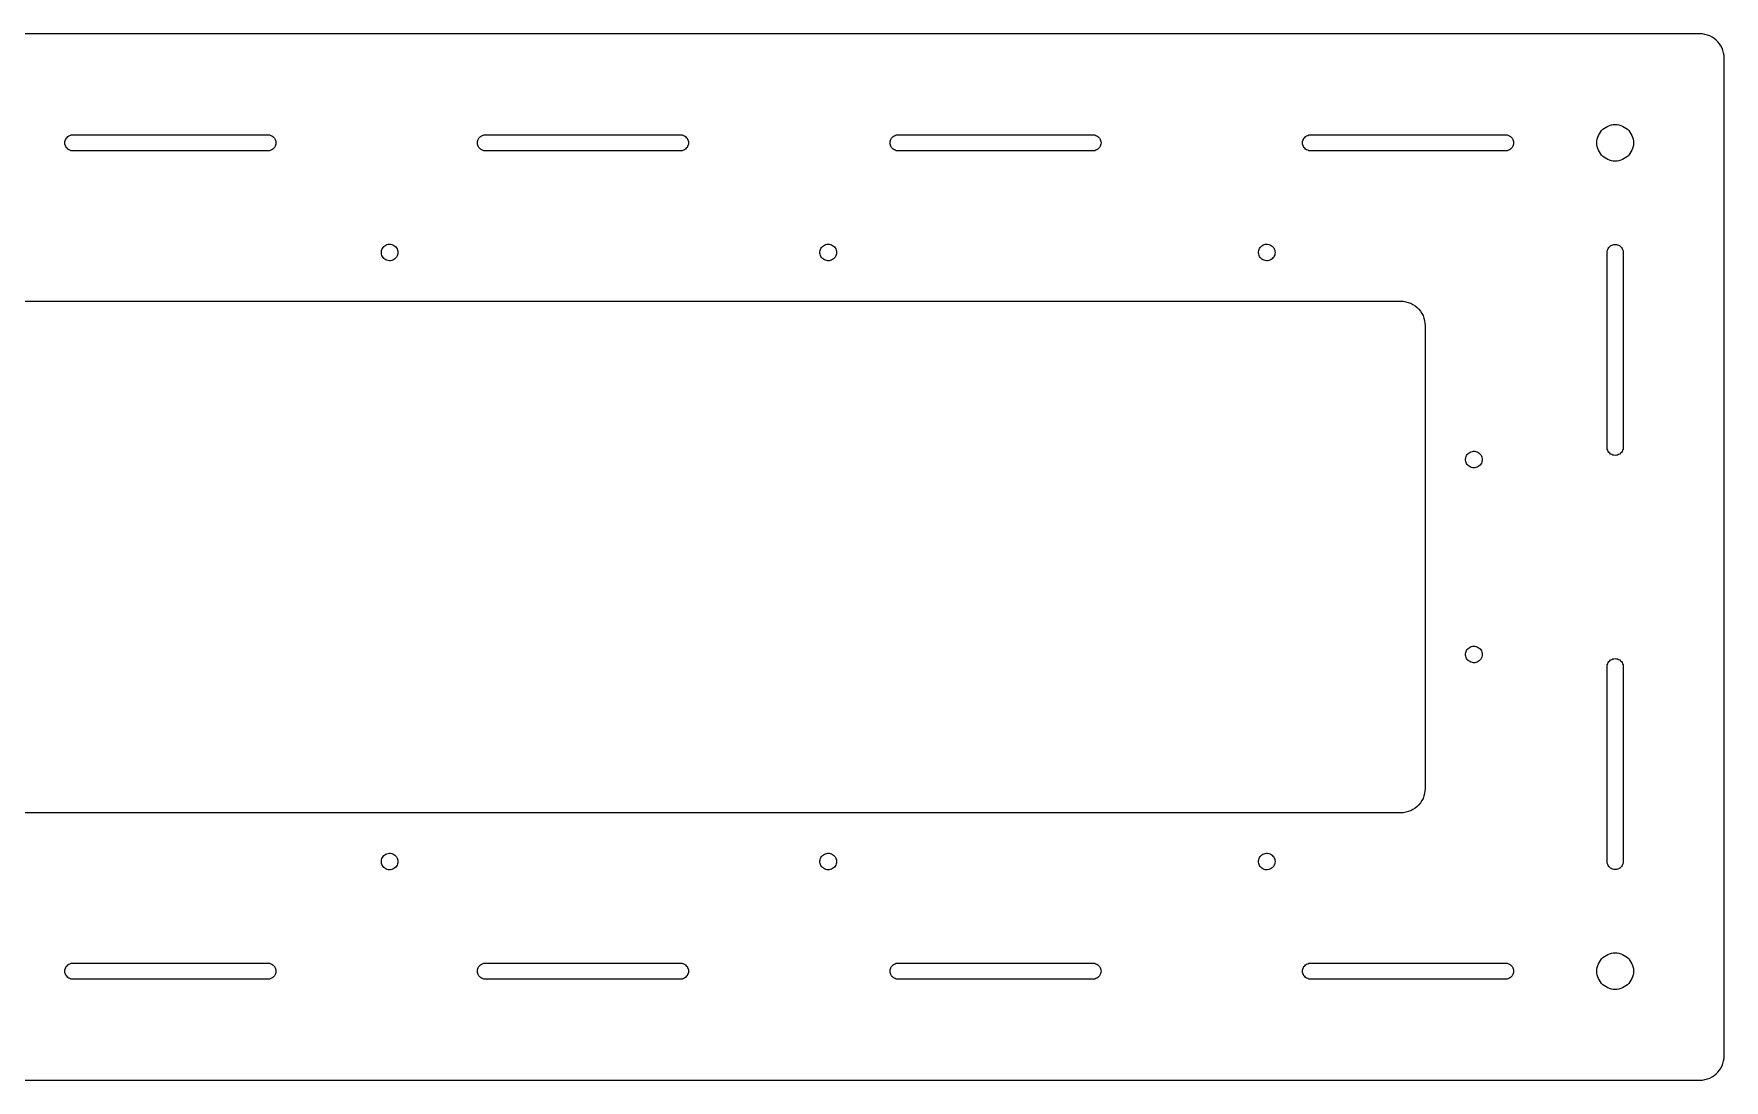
# Model space of a CAD drawing. Header units: metres. Extents: x -319 to 319, y -107 to 107.
# Drawn here: x -28 to 318.9, y -107.4 to 107.4 of the extents above; entities that cross this region are included whole.
import ezdxf

# ---------------------------------------------------------------- set-up
doc = ezdxf.new("R2010")
doc.units = ezdxf.units.M

msp = doc.modelspace()

# ---------------------------------------------------------------- linework, layer by layer
for p, q in [((313.875, 107.375), (-313.875, 107.375)), ((314.398, 107.348), (313.875, 107.375)), ((314.915, 107.266), (314.398, 107.348)), ((315.42, 107.13), (314.915, 107.266)), ((315.909, 106.943), (315.42, 107.13)), ((316.375, 106.705), (315.909, 106.943)), ((316.814, 106.42), (316.375, 106.705)), ((317.221, 106.091), (316.814, 106.42)), ((317.591, 105.721), (317.221, 106.091)), ((317.92, 105.314), (317.591, 105.721)), ((318.205, 104.875), (317.92, 105.314)), ((318.443, 104.409), (318.205, 104.875)), ((318.63, 103.92), (318.443, 104.409)), ((318.766, 103.415), (318.63, 103.92)), ((318.848, 102.898), (318.766, 103.415)), ((318.875, 102.375), (318.848, 102.898)), ((318.875, -102.375), (318.875, 102.375)), ((293.074, 86.5253), (293.252, 86.875)), ((293.252, 86.875), (293.466, 87.2042)), ((293.466, 87.2042), (293.713, 87.5092)), ((293.713, 87.5092), (293.991, 87.7868)), ((293.991, 87.7868), (294.296, 88.0338)), ((294.296, 88.0338), (294.625, 88.2476)), ((294.625, 88.2476), (294.975, 88.4258)), ((294.975, 88.4258), (295.341, 88.5665)), ((295.341, 88.5665), (295.72, 88.668)), ((295.72, 88.668), (296.108, 88.7294)), ((296.108, 88.7294), (296.5, 88.75)), ((296.5, 88.75), (296.892, 88.7294)), ((296.892, 88.7294), (297.28, 88.668)), ((297.28, 88.668), (297.659, 88.5665)), ((297.659, 88.5665), (298.025, 88.4258)), ((298.025, 88.4258), (298.375, 88.2476)), ((298.375, 88.2476), (298.704, 88.0338)), ((298.704, 88.0338), (299.009, 87.7868)), ((299.009, 87.7868), (299.287, 87.5092)), ((299.287, 87.5092), (299.534, 87.2042)), ((299.534, 87.2042), (299.748, 86.875)), ((299.748, 86.875), (299.926, 86.5253)), ((-21.65, 85), (-21.6316, 85.2459)), ((-21.6316, 84.7541), (-21.65, 85)), ((-21.6316, 85.2459), (-21.5767, 85.4863)), ((-21.5767, 84.5137), (-21.6316, 84.7541)), ((-21.5767, 85.4863), (-21.4866, 85.7159)), ((-21.4866, 84.2841), (-21.5767, 84.5137)), ((-21.4866, 85.7159), (-21.3633, 85.9295)), ((-21.3633, 84.0705), (-21.4866, 84.2841)), ((-21.3633, 85.9295), (-21.2095, 86.1223)), ((-21.2095, 83.8777), (-21.3633, 84.0705)), ((-21.2095, 86.1223), (-21.0287, 86.29)), ((-21.0287, 83.71), (-21.2095, 83.8777)), ((-21.0287, 86.29), (-20.825, 86.4289)), ((-20.825, 83.5711), (-21.0287, 83.71)), ((-20.825, 86.4289), (-20.6028, 86.5359)), ((-20.6028, 83.4641), (-20.825, 83.5711)), ((-20.6028, 86.5359), (-20.3672, 86.6086)), ((-20.3672, 83.3914), (-20.6028, 83.4641)), ((-20.3672, 86.6086), (-20.1233, 86.6454)), ((-20.1233, 83.3546), (-20.3672, 83.3914)), ((-20.1233, 86.6454), (20.1233, 86.6454)), ((20.1233, 83.3546), (-20.1233, 83.3546)), ((20.1233, 86.6454), (20.3672, 86.6086)), ((20.3672, 83.3914), (20.1233, 83.3546)), ((20.3672, 86.6086), (20.6028, 86.5359)), ((20.6028, 83.4641), (20.3672, 83.3914)), ((20.6028, 86.5359), (20.825, 86.4289)), ((20.825, 83.5711), (20.6028, 83.4641)), ((20.825, 86.4289), (21.0287, 86.29)), ((21.0287, 83.71), (20.825, 83.5711)), ((21.0287, 86.29), (21.2095, 86.1223)), ((21.2095, 83.8777), (21.0287, 83.71)), ((21.2095, 86.1223), (21.3633, 85.9295)), ((21.3633, 84.0705), (21.2095, 83.8777)), ((21.3633, 85.9295), (21.4866, 85.7159)), ((21.4866, 84.2841), (21.3633, 84.0705)), ((21.4866, 85.7159), (21.5767, 85.4863)), ((21.5767, 84.5137), (21.4866, 84.2841)), ((21.5767, 85.4863), (21.6316, 85.2459)), ((21.6316, 84.7541), (21.5767, 84.5137)), ((21.6316, 85.2459), (21.65, 85)), ((21.65, 85), (21.6316, 84.7541)), ((63.0167, 85), (63.0351, 85.2459)), ((63.0351, 84.7541), (63.0167, 85)), ((63.0351, 85.2459), (63.09, 85.4863)), ((63.09, 84.5137), (63.0351, 84.7541)), ((63.09, 85.4863), (63.1801, 85.7159)), ((63.1801, 84.2841), (63.09, 84.5137)), ((63.1801, 85.7159), (63.3034, 85.9295)), ((63.3034, 84.0705), (63.1801, 84.2841)), ((63.3034, 85.9295), (63.4571, 86.1223)), ((63.4571, 83.8777), (63.3034, 84.0705)), ((63.4571, 86.1223), (63.6379, 86.29)), ((63.6379, 83.71), (63.4571, 83.8777)), ((63.6379, 86.29), (63.8417, 86.4289)), ((63.8417, 83.5711), (63.6379, 83.71)), ((63.8417, 86.4289), (64.0638, 86.5359)), ((64.0638, 83.4641), (63.8417, 83.5711)), ((64.0638, 86.5359), (64.2995, 86.6086)), ((64.2995, 83.3914), (64.0638, 83.4641)), ((64.2995, 86.6086), (64.5434, 86.6454)), ((64.5434, 83.3546), (64.2995, 83.3914)), ((64.5434, 86.6454), (104.79, 86.6454)), ((104.79, 83.3546), (64.5434, 83.3546)), ((104.79, 86.6454), (105.034, 86.6086)), ((105.034, 83.3914), (104.79, 83.3546)), ((105.034, 86.6086), (105.269, 86.5359)), ((105.269, 83.4641), (105.034, 83.3914)), ((105.269, 86.5359), (105.492, 86.4289)), ((105.492, 83.5711), (105.269, 83.4641)), ((105.492, 86.4289), (105.695, 86.29)), ((105.695, 83.71), (105.492, 83.5711)), ((105.695, 86.29), (105.876, 86.1223)), ((105.876, 83.8777), (105.695, 83.71)), ((105.876, 86.1223), (106.03, 85.9295)), ((106.03, 84.0705), (105.876, 83.8777)), ((106.03, 85.9295), (106.153, 85.7159)), ((106.153, 84.2841), (106.03, 84.0705)), ((106.153, 85.7159), (106.243, 85.4863)), ((106.243, 84.5137), (106.153, 84.2841)), ((106.243, 85.4863), (106.298, 85.2459)), ((106.298, 84.7541), (106.243, 84.5137)), ((106.298, 85.2459), (106.317, 85)), ((106.317, 85), (106.298, 84.7541)), ((147.683, 85), (147.702, 85.2459)), ((147.702, 84.7541), (147.683, 85)), ((147.702, 85.2459), (147.757, 85.4863)), ((147.757, 84.5137), (147.702, 84.7541)), ((147.757, 85.4863), (147.847, 85.7159)), ((147.847, 84.2841), (147.757, 84.5137)), ((147.847, 85.7159), (147.97, 85.9295)), ((147.97, 84.0705), (147.847, 84.2841)), ((147.97, 85.9295), (148.124, 86.1223)), ((148.124, 83.8777), (147.97, 84.0705)), ((148.124, 86.1223), (148.305, 86.29)), ((148.305, 83.71), (148.124, 83.8777)), ((148.305, 86.29), (148.508, 86.4289)), ((148.508, 83.5711), (148.305, 83.71)), ((148.508, 86.4289), (148.731, 86.5359)), ((148.731, 83.4641), (148.508, 83.5711)), ((148.731, 86.5359), (148.966, 86.6086)), ((148.966, 83.3914), (148.731, 83.4641)), ((148.966, 86.6086), (149.21, 86.6454)), ((149.21, 83.3546), (148.966, 83.3914)), ((149.21, 86.6454), (189.457, 86.6454)), ((189.457, 83.3546), (149.21, 83.3546)), ((189.457, 86.6454), (189.701, 86.6086)), ((189.701, 83.3914), (189.457, 83.3546)), ((189.701, 86.6086), (189.936, 86.5359)), ((189.936, 83.4641), (189.701, 83.3914)), ((189.936, 86.5359), (190.158, 86.4289)), ((190.158, 83.5711), (189.936, 83.4641)), ((190.158, 86.4289), (190.362, 86.29)), ((190.362, 83.71), (190.158, 83.5711)), ((190.362, 86.29), (190.543, 86.1223)), ((190.543, 83.8777), (190.362, 83.71)), ((190.543, 86.1223), (190.697, 85.9295)), ((190.697, 84.0705), (190.543, 83.8777)), ((190.697, 85.9295), (190.82, 85.7159)), ((190.82, 84.2841), (190.697, 84.0705)), ((190.82, 85.7159), (190.91, 85.4863)), ((190.91, 84.5137), (190.82, 84.2841)), ((190.91, 85.4863), (190.965, 85.2459)), ((190.965, 84.7541), (190.91, 84.5137)), ((190.965, 85.2459), (190.983, 85)), ((190.983, 85), (190.965, 84.7541)), ((232.35, 85), (232.368, 85.2459)), ((232.368, 84.7541), (232.35, 85)), ((232.368, 85.2459), (232.423, 85.4863)), ((232.423, 84.5137), (232.368, 84.7541)), ((232.423, 85.4863), (232.513, 85.7159)), ((232.513, 84.2841), (232.423, 84.5137)), ((232.513, 85.7159), (232.637, 85.9295)), ((232.637, 84.0705), (232.513, 84.2841)), ((232.637, 85.9295), (232.79, 86.1223)), ((232.79, 83.8777), (232.637, 84.0705)), ((232.79, 86.1223), (232.971, 86.29)), ((232.971, 83.71), (232.79, 83.8777)), ((232.971, 86.29), (233.175, 86.4289)), ((233.175, 83.5711), (232.971, 83.71)), ((233.175, 86.4289), (233.397, 86.5359)), ((233.397, 83.4641), (233.175, 83.5711)), ((233.397, 86.5359), (233.633, 86.6086)), ((233.633, 83.3914), (233.397, 83.4641)), ((233.633, 86.6086), (233.877, 86.6454)), ((233.877, 83.3546), (233.633, 83.3914)), ((233.877, 86.6454), (274.123, 86.6454)), ((274.123, 83.3546), (233.877, 83.3546)), ((274.123, 86.6454), (274.367, 86.6086)), ((274.367, 83.3914), (274.123, 83.3546)), ((274.367, 86.6086), (274.603, 86.5359)), ((274.603, 83.4641), (274.367, 83.3914)), ((274.603, 86.5359), (274.825, 86.4289)), ((274.825, 83.5711), (274.603, 83.4641)), ((274.825, 86.4289), (275.029, 86.29)), ((275.029, 83.71), (274.825, 83.5711)), ((275.029, 86.29), (275.21, 86.1223)), ((275.21, 83.8777), (275.029, 83.71)), ((275.21, 86.1223), (275.363, 85.9295)), ((275.363, 84.0705), (275.21, 83.8777)), ((275.363, 85.9295), (275.487, 85.7159)), ((275.487, 84.2841), (275.363, 84.0705)), ((275.487, 85.7159), (275.577, 85.4863)), ((275.577, 84.5137), (275.487, 84.2841)), ((275.577, 85.4863), (275.632, 85.2459)), ((275.632, 84.7541), (275.577, 84.5137)), ((275.632, 85.2459), (275.65, 85)), ((275.65, 85), (275.632, 84.7541)), ((292.75, 85), (292.771, 85.392)), ((292.771, 84.608), (292.75, 85)), ((292.771, 85.392), (292.832, 85.7797)), ((292.832, 84.2203), (292.771, 84.608)), ((292.832, 85.7797), (292.934, 86.1588)), ((292.934, 83.8412), (292.832, 84.2203)), ((292.934, 86.1588), (293.074, 86.5253)), ((293.074, 83.4747), (292.934, 83.8412)), ((293.252, 83.125), (293.074, 83.4747)), ((299.926, 83.4747), (299.748, 83.125)), ((299.926, 86.5253), (300.066, 86.1588)), ((300.066, 83.8412), (299.926, 83.4747)), ((300.066, 86.1588), (300.168, 85.7797)), ((300.168, 84.2203), (300.066, 83.8412)), ((300.168, 85.7797), (300.229, 85.392)), ((300.229, 84.608), (300.168, 84.2203)), ((300.229, 85.392), (300.25, 85)), ((300.25, 85), (300.229, 84.608)), ((293.466, 82.7958), (293.252, 83.125)), ((293.713, 82.4908), (293.466, 82.7958)), ((293.991, 82.2132), (293.713, 82.4908)), ((294.296, 81.9662), (293.991, 82.2132)), ((294.625, 81.7524), (294.296, 81.9662)), ((294.975, 81.5742), (294.625, 81.7524)), ((295.341, 81.4335), (294.975, 81.5742)), ((295.72, 81.3319), (295.341, 81.4335)), ((296.108, 81.2705), (295.72, 81.3319)), ((296.5, 81.25), (296.108, 81.2705)), ((296.892, 81.2705), (296.5, 81.25)), ((297.28, 81.3319), (296.892, 81.2705)), ((297.659, 81.4335), (297.28, 81.3319)), ((298.025, 81.5742), (297.659, 81.4335)), ((298.375, 81.7524), (298.025, 81.5742)), ((298.704, 81.9662), (298.375, 81.7524)), ((299.009, 82.2132), (298.704, 81.9662)), ((299.287, 82.4908), (299.009, 82.2132)), ((299.534, 82.7958), (299.287, 82.4908)), ((299.748, 83.125), (299.534, 82.7958)), ((43.3045, 62.6241), (43.3407, 62.8696)), ((43.3045, 62.3759), (43.3045, 62.6241)), ((43.3407, 62.8696), (43.4122, 63.1073)), ((43.4122, 63.1073), (43.5175, 63.332)), ((43.5175, 63.332), (43.6544, 63.539)), ((43.6544, 63.539), (43.8201, 63.7238)), ((43.8201, 63.7238), (44.0108, 63.8826)), ((44.0108, 63.8826), (44.2227, 64.0119)), ((44.2227, 64.0119), (44.4511, 64.1089)), ((44.4511, 64.1089), (44.6912, 64.1717)), ((44.6912, 64.1717), (44.9379, 64.1989)), ((44.9379, 64.1989), (45.1859, 64.1898)), ((45.1859, 64.1898), (45.43, 64.1447)), ((45.43, 64.1447), (45.6649, 64.0646)), ((45.6649, 64.0646), (45.8856, 63.9511)), ((45.8856, 63.9511), (46.0874, 63.8067)), ((46.0874, 63.8067), (46.2661, 63.6344)), ((46.2661, 63.6344), (46.4178, 63.438)), ((46.4178, 63.438), (46.5393, 63.2216)), ((46.5393, 63.2216), (46.6279, 62.9898)), ((46.6279, 62.9898), (46.6819, 62.7475)), ((46.6819, 62.7475), (46.7, 62.5)), ((46.7, 62.5), (46.6819, 62.2525)), ((133.305, 62.6241), (133.341, 62.8696)), ((133.305, 62.3759), (133.305, 62.6241)), ((133.341, 62.8696), (133.412, 63.1073)), ((133.412, 63.1073), (133.518, 63.332)), ((133.518, 63.332), (133.654, 63.539)), ((133.654, 63.539), (133.82, 63.7238)), ((133.82, 63.7238), (134.011, 63.8826)), ((134.011, 63.8826), (134.223, 64.0119)), ((134.223, 64.0119), (134.451, 64.1089)), ((134.451, 64.1089), (134.691, 64.1717)), ((134.691, 64.1717), (134.938, 64.1989)), ((134.938, 64.1989), (135.186, 64.1898)), ((135.186, 64.1898), (135.43, 64.1447)), ((135.43, 64.1447), (135.665, 64.0646)), ((135.665, 64.0646), (135.886, 63.9511)), ((135.886, 63.9511), (136.087, 63.8067)), ((136.087, 63.8067), (136.266, 63.6344)), ((136.266, 63.6344), (136.418, 63.438)), ((136.418, 63.438), (136.539, 63.2216)), ((136.539, 63.2216), (136.628, 62.9898)), ((136.628, 62.9898), (136.682, 62.7475)), ((136.682, 62.7475), (136.7, 62.5)), ((136.7, 62.5), (136.682, 62.2525)), ((223.305, 62.6241), (223.341, 62.8696)), ((223.305, 62.3759), (223.305, 62.6241)), ((223.341, 62.8696), (223.412, 63.1073)), ((223.412, 63.1073), (223.518, 63.332)), ((223.518, 63.332), (223.654, 63.539)), ((223.654, 63.539), (223.82, 63.7238)), ((223.82, 63.7238), (224.011, 63.8826)), ((224.011, 63.8826), (224.223, 64.0119)), ((224.223, 64.0119), (224.451, 64.1089)), ((224.451, 64.1089), (224.691, 64.1717)), ((224.691, 64.1717), (224.938, 64.1989)), ((224.938, 64.1989), (225.186, 64.1898)), ((225.186, 64.1898), (225.43, 64.1447)), ((225.43, 64.1447), (225.665, 64.0646)), ((225.665, 64.0646), (225.886, 63.9511)), ((225.886, 63.9511), (226.087, 63.8067)), ((226.087, 63.8067), (226.266, 63.6344)), ((226.266, 63.6344), (226.418, 63.438)), ((226.418, 63.438), (226.539, 63.2216)), ((226.539, 63.2216), (226.628, 62.9898)), ((226.628, 62.9898), (226.682, 62.7475)), ((226.682, 62.7475), (226.7, 62.5)), ((226.7, 62.5), (226.682, 62.2525)), ((294.855, 62.6233), (294.891, 62.8672)), ((294.855, 22.3767), (294.855, 62.6233)), ((294.891, 62.8672), (294.964, 63.1028)), ((294.964, 63.1028), (295.071, 63.325)), ((295.071, 63.325), (295.21, 63.5287)), ((295.21, 63.5287), (295.378, 63.7095)), ((295.378, 63.7095), (295.571, 63.8633)), ((295.571, 63.8633), (295.784, 63.9866)), ((295.784, 63.9866), (296.014, 64.0767)), ((296.014, 64.0767), (296.254, 64.1316)), ((296.254, 64.1316), (296.5, 64.15)), ((296.5, 64.15), (296.746, 64.1316)), ((296.746, 64.1316), (296.986, 64.0767)), ((296.986, 64.0767), (297.216, 63.9866)), ((297.216, 63.9866), (297.429, 63.8633)), ((297.429, 63.8633), (297.622, 63.7095)), ((297.622, 63.7095), (297.79, 63.5287)), ((297.79, 63.5287), (297.929, 63.325)), ((297.929, 63.325), (298.036, 63.1028)), ((298.036, 63.1028), (298.109, 62.8672)), ((298.109, 62.8672), (298.145, 62.6233)), ((298.145, 62.6233), (298.145, 22.3767)), ((43.3407, 62.1304), (43.3045, 62.3759)), ((43.4122, 61.8927), (43.3407, 62.1304)), ((43.5175, 61.668), (43.4122, 61.8927)), ((43.6544, 61.461), (43.5175, 61.668)), ((43.8201, 61.2762), (43.6544, 61.461)), ((44.0108, 61.1174), (43.8201, 61.2762)), ((44.2227, 60.9881), (44.0108, 61.1174)), ((44.4511, 60.8911), (44.2227, 60.9881)), ((44.6912, 60.8283), (44.4511, 60.8911)), ((44.9379, 60.8011), (44.6912, 60.8283)), ((45.1859, 60.8102), (44.9379, 60.8011)), ((45.43, 60.8553), (45.1859, 60.8102)), ((45.6649, 60.9354), (45.43, 60.8553)), ((45.8856, 61.0489), (45.6649, 60.9354)), ((46.0874, 61.1933), (45.8856, 61.0489)), ((46.2661, 61.3656), (46.0874, 61.1933)), ((46.4178, 61.562), (46.2661, 61.3656)), ((46.5393, 61.7784), (46.4178, 61.562)), ((46.6279, 62.0102), (46.5393, 61.7784)), ((46.6819, 62.2525), (46.6279, 62.0102)), ((133.341, 62.1304), (133.305, 62.3759)), ((133.412, 61.8927), (133.341, 62.1304)), ((133.518, 61.668), (133.412, 61.8927)), ((133.654, 61.461), (133.518, 61.668)), ((133.82, 61.2762), (133.654, 61.461)), ((134.011, 61.1174), (133.82, 61.2762)), ((134.223, 60.9881), (134.011, 61.1174)), ((134.451, 60.8911), (134.223, 60.9881)), ((134.691, 60.8283), (134.451, 60.8911)), ((134.938, 60.8011), (134.691, 60.8283)), ((135.186, 60.8102), (134.938, 60.8011)), ((135.43, 60.8553), (135.186, 60.8102)), ((135.665, 60.9354), (135.43, 60.8553)), ((135.886, 61.0489), (135.665, 60.9354)), ((136.087, 61.1933), (135.886, 61.0489)), ((136.266, 61.3656), (136.087, 61.1933)), ((136.418, 61.562), (136.266, 61.3656)), ((136.539, 61.7784), (136.418, 61.562)), ((136.628, 62.0102), (136.539, 61.7784)), ((136.682, 62.2525), (136.628, 62.0102)), ((223.341, 62.1304), (223.305, 62.3759)), ((223.412, 61.8927), (223.341, 62.1304)), ((223.518, 61.668), (223.412, 61.8927)), ((223.654, 61.461), (223.518, 61.668)), ((223.82, 61.2762), (223.654, 61.461)), ((224.011, 61.1174), (223.82, 61.2762)), ((224.223, 60.9881), (224.011, 61.1174)), ((224.451, 60.8911), (224.223, 60.9881)), ((224.691, 60.8283), (224.451, 60.8911)), ((224.938, 60.8011), (224.691, 60.8283)), ((225.186, 60.8102), (224.938, 60.8011)), ((225.43, 60.8553), (225.186, 60.8102)), ((225.665, 60.9354), (225.43, 60.8553)), ((225.886, 61.0489), (225.665, 60.9354)), ((226.087, 61.1933), (225.886, 61.0489)), ((226.266, 61.3656), (226.087, 61.1933)), ((226.418, 61.562), (226.266, 61.3656)), ((226.539, 61.7784), (226.418, 61.562)), ((226.628, 62.0102), (226.539, 61.7784)), ((226.682, 62.2525), (226.628, 62.0102)), ((-252.5, 52.5), (252.5, 52.5)), ((252.5, 52.5), (253.023, 52.4726)), ((253.023, 52.4726), (253.54, 52.3907)), ((253.54, 52.3907), (254.045, 52.2553)), ((254.045, 52.2553), (254.534, 52.0677)), ((254.534, 52.0677), (255, 51.8301)), ((255, 51.8301), (255.439, 51.5451)), ((255.439, 51.5451), (255.846, 51.2157)), ((255.846, 51.2157), (256.216, 50.8457)), ((256.216, 50.8457), (256.545, 50.4389)), ((256.545, 50.4389), (256.83, 50)), ((256.83, 50), (257.068, 49.5337)), ((257.068, 49.5337), (257.255, 49.0451)), ((257.255, 49.0451), (257.391, 48.5396)), ((257.391, 48.5396), (257.473, 48.0226)), ((257.473, 48.0226), (257.5, 47.5)), ((257.5, 47.5), (257.5, -47.5)), ((265.912, 20.6073), (266.018, 20.832)), ((266.018, 20.832), (266.154, 21.039)), ((266.154, 21.039), (266.32, 21.2238)), ((266.32, 21.2238), (266.511, 21.3826)), ((266.511, 21.3826), (266.723, 21.5119)), ((266.723, 21.5119), (266.951, 21.6089)), ((266.951, 21.6089), (267.191, 21.6717)), ((267.191, 21.6717), (267.438, 21.6989)), ((267.438, 21.6989), (267.686, 21.6898)), ((267.686, 21.6898), (267.93, 21.6447)), ((267.93, 21.6447), (268.165, 21.5646)), ((268.165, 21.5646), (268.386, 21.4511)), ((268.386, 21.4511), (268.587, 21.3067)), ((268.587, 21.3067), (268.766, 21.1344)), ((268.766, 21.1344), (268.918, 20.938)), ((268.918, 20.938), (269.039, 20.7216)), ((294.891, 22.1328), (294.855, 22.3767)), ((294.964, 21.8972), (294.891, 22.1328)), ((295.071, 21.675), (294.964, 21.8972)), ((295.21, 21.4712), (295.071, 21.675)), ((295.378, 21.2905), (295.21, 21.4712)), ((295.571, 21.1367), (295.378, 21.2905)), ((295.784, 21.0134), (295.571, 21.1367)), ((296.014, 20.9233), (295.784, 21.0134)), ((296.254, 20.8684), (296.014, 20.9233)), ((296.5, 20.85), (296.254, 20.8684)), ((296.746, 20.8684), (296.5, 20.85)), ((296.986, 20.9233), (296.746, 20.8684)), ((297.216, 21.0134), (296.986, 20.9233)), ((297.429, 21.1367), (297.216, 21.0134)), ((297.622, 21.2905), (297.429, 21.1367)), ((297.79, 21.4712), (297.622, 21.2905)), ((297.929, 21.675), (297.79, 21.4712)), ((298.036, 21.8972), (297.929, 21.675)), ((298.109, 22.1328), (298.036, 21.8972)), ((298.145, 22.3767), (298.109, 22.1328)), ((265.805, 20.1241), (265.841, 20.3696)), ((265.805, 19.8759), (265.805, 20.1241)), ((265.841, 19.6304), (265.805, 19.8759)), ((265.841, 20.3696), (265.912, 20.6073)), ((265.912, 19.3927), (265.841, 19.6304)), ((266.018, 19.168), (265.912, 19.3927)), ((266.154, 18.961), (266.018, 19.168)), ((266.32, 18.7762), (266.154, 18.961)), ((266.511, 18.6174), (266.32, 18.7762)), ((266.723, 18.4881), (266.511, 18.6174)), ((266.951, 18.3911), (266.723, 18.4881)), ((267.191, 18.3283), (266.951, 18.3911)), ((267.438, 18.3011), (267.191, 18.3283)), ((267.686, 18.3102), (267.438, 18.3011)), ((267.93, 18.3553), (267.686, 18.3102)), ((268.165, 18.4354), (267.93, 18.3553)), ((268.386, 18.5489), (268.165, 18.4354)), ((268.587, 18.6933), (268.386, 18.5489)), ((268.766, 18.8656), (268.587, 18.6933)), ((268.918, 19.062), (268.766, 18.8656)), ((269.039, 19.2784), (268.918, 19.062)), ((269.039, 20.7216), (269.128, 20.4898)), ((269.128, 19.5102), (269.039, 19.2784)), ((269.128, 20.4898), (269.182, 20.2475)), ((269.182, 19.7525), (269.128, 19.5102)), ((269.182, 20.2475), (269.2, 20)), ((269.2, 20), (269.182, 19.7525)), ((265.805, -19.8759), (265.841, -19.6304)), ((265.805, -20.1241), (265.805, -19.8759)), ((265.841, -20.3696), (265.805, -20.1241)), ((265.841, -19.6304), (265.912, -19.3927)), ((265.912, -20.6073), (265.841, -20.3696)), ((265.912, -19.3927), (266.018, -19.168)), ((266.018, -20.832), (265.912, -20.6073)), ((266.018, -19.168), (266.154, -18.961)), ((266.154, -18.961), (266.32, -18.7762)), ((266.32, -18.7762), (266.511, -18.6174)), ((266.511, -18.6174), (266.723, -18.4881)), ((266.723, -18.4881), (266.951, -18.3911)), ((266.951, -18.3911), (267.191, -18.3283)), ((267.191, -18.3283), (267.438, -18.3011)), ((267.438, -18.3011), (267.686, -18.3102)), ((267.686, -18.3102), (267.93, -18.3553)), ((267.93, -18.3553), (268.165, -18.4354)), ((268.165, -18.4354), (268.386, -18.5489)), ((268.386, -18.5489), (268.587, -18.6933)), ((268.587, -18.6933), (268.766, -18.8656)), ((268.766, -18.8656), (268.918, -19.062)), ((268.918, -19.062), (269.039, -19.2784)), ((269.039, -20.7216), (268.918, -20.938)), ((269.039, -19.2784), (269.128, -19.5102)), ((269.128, -20.4898), (269.039, -20.7216)), ((269.128, -19.5102), (269.182, -19.7525)), ((269.182, -20.2475), (269.128, -20.4898)), ((269.182, -19.7525), (269.2, -20)), ((269.2, -20), (269.182, -20.2475)), ((266.154, -21.039), (266.018, -20.832)), ((266.32, -21.2238), (266.154, -21.039)), ((266.511, -21.3826), (266.32, -21.2238)), ((266.723, -21.5119), (266.511, -21.3826)), ((266.951, -21.6089), (266.723, -21.5119)), ((267.191, -21.6717), (266.951, -21.6089)), ((267.438, -21.6989), (267.191, -21.6717)), ((267.686, -21.6898), (267.438, -21.6989)), ((267.93, -21.6447), (267.686, -21.6898)), ((268.165, -21.5646), (267.93, -21.6447)), ((268.386, -21.4511), (268.165, -21.5646)), ((268.587, -21.3067), (268.386, -21.4511)), ((268.766, -21.1344), (268.587, -21.3067)), ((268.918, -20.938), (268.766, -21.1344)), ((294.855, -22.3767), (294.891, -22.1328)), ((294.855, -62.6233), (294.855, -22.3767)), ((294.891, -22.1328), (294.964, -21.8972)), ((294.964, -21.8972), (295.071, -21.675)), ((295.071, -21.675), (295.21, -21.4712)), ((295.21, -21.4712), (295.378, -21.2905)), ((295.378, -21.2905), (295.571, -21.1367)), ((295.571, -21.1367), (295.784, -21.0134)), ((295.784, -21.0134), (296.014, -20.9233)), ((296.014, -20.9233), (296.254, -20.8684)), ((296.254, -20.8684), (296.5, -20.85)), ((296.5, -20.85), (296.746, -20.8684)), ((296.746, -20.8684), (296.986, -20.9233)), ((296.986, -20.9233), (297.216, -21.0134)), ((297.216, -21.0134), (297.429, -21.1367)), ((297.429, -21.1367), (297.622, -21.2905)), ((297.622, -21.2905), (297.79, -21.4712)), ((297.79, -21.4712), (297.929, -21.675)), ((297.929, -21.675), (298.036, -21.8972)), ((298.036, -21.8972), (298.109, -22.1328)), ((298.109, -22.1328), (298.145, -22.3767)), ((298.145, -22.3767), (298.145, -62.6233)), ((257.391, -48.5396), (257.255, -49.0451)), ((257.473, -48.0226), (257.391, -48.5396)), ((257.5, -47.5), (257.473, -48.0226)), ((255, -51.8301), (254.534, -52.0677)), ((255.439, -51.5451), (255, -51.8301)), ((255.846, -51.2157), (255.439, -51.5451)), ((256.216, -50.8457), (255.846, -51.2157)), ((256.545, -50.4389), (256.216, -50.8457)), ((256.83, -50), (256.545, -50.4389)), ((257.068, -49.5337), (256.83, -50)), ((257.255, -49.0451), (257.068, -49.5337)), ((252.5, -52.5), (-252.5, -52.5)), ((253.023, -52.4726), (252.5, -52.5)), ((253.54, -52.3907), (253.023, -52.4726)), ((254.045, -52.2553), (253.54, -52.3907)), ((254.534, -52.0677), (254.045, -52.2553)), ((43.3045, -62.3759), (43.3407, -62.1304)), ((43.3045, -62.6241), (43.3045, -62.3759)), ((43.3407, -62.1304), (43.4122, -61.8927)), ((43.4122, -61.8927), (43.5175, -61.668)), ((43.5175, -61.668), (43.6544, -61.461)), ((43.6544, -61.461), (43.8201, -61.2762)), ((43.8201, -61.2762), (44.0108, -61.1174)), ((44.0108, -61.1174), (44.2227, -60.9881)), ((44.2227, -60.9881), (44.4511, -60.8911)), ((44.4511, -60.8911), (44.6912, -60.8283)), ((44.6912, -60.8283), (44.9379, -60.8011)), ((44.9379, -60.8011), (45.1859, -60.8102)), ((45.1859, -60.8102), (45.43, -60.8553)), ((45.43, -60.8553), (45.6649, -60.9354)), ((45.6649, -60.9354), (45.8856, -61.0489)), ((45.8856, -61.0489), (46.0874, -61.1933)), ((46.0874, -61.1933), (46.2661, -61.3656)), ((46.2661, -61.3656), (46.4178, -61.562)), ((46.4178, -61.562), (46.5393, -61.7784)), ((46.5393, -61.7784), (46.6279, -62.0102)), ((46.6279, -62.0102), (46.6819, -62.2525)), ((46.6819, -62.2525), (46.7, -62.5)), ((133.305, -62.3759), (133.341, -62.1304)), ((133.305, -62.6241), (133.305, -62.3759)), ((133.341, -62.1304), (133.412, -61.8927)), ((133.412, -61.8927), (133.518, -61.668)), ((133.518, -61.668), (133.654, -61.461)), ((133.654, -61.461), (133.82, -61.2762)), ((133.82, -61.2762), (134.011, -61.1174)), ((134.011, -61.1174), (134.223, -60.9881)), ((134.223, -60.9881), (134.451, -60.8911)), ((134.451, -60.8911), (134.691, -60.8283)), ((134.691, -60.8283), (134.938, -60.8011)), ((134.938, -60.8011), (135.186, -60.8102)), ((135.186, -60.8102), (135.43, -60.8553)), ((135.43, -60.8553), (135.665, -60.9354)), ((135.665, -60.9354), (135.886, -61.0489)), ((135.886, -61.0489), (136.087, -61.1933)), ((136.087, -61.1933), (136.266, -61.3656)), ((136.266, -61.3656), (136.418, -61.562)), ((136.418, -61.562), (136.539, -61.7784)), ((136.539, -61.7784), (136.628, -62.0102)), ((136.628, -62.0102), (136.682, -62.2525)), ((136.682, -62.2525), (136.7, -62.5)), ((223.305, -62.3759), (223.341, -62.1304)), ((223.305, -62.6241), (223.305, -62.3759)), ((223.341, -62.1304), (223.412, -61.8927)), ((223.412, -61.8927), (223.518, -61.668)), ((223.518, -61.668), (223.654, -61.461)), ((223.654, -61.461), (223.82, -61.2762)), ((223.82, -61.2762), (224.011, -61.1174)), ((224.011, -61.1174), (224.223, -60.9881)), ((224.223, -60.9881), (224.451, -60.8911)), ((224.451, -60.8911), (224.691, -60.8283)), ((224.691, -60.8283), (224.938, -60.8011)), ((224.938, -60.8011), (225.186, -60.8102)), ((225.186, -60.8102), (225.43, -60.8553)), ((225.43, -60.8553), (225.665, -60.9354)), ((225.665, -60.9354), (225.886, -61.0489)), ((225.886, -61.0489), (226.087, -61.1933)), ((226.087, -61.1933), (226.266, -61.3656)), ((226.266, -61.3656), (226.418, -61.562)), ((226.418, -61.562), (226.539, -61.7784)), ((226.539, -61.7784), (226.628, -62.0102)), ((226.628, -62.0102), (226.682, -62.2525)), ((226.682, -62.2525), (226.7, -62.5)), ((43.3407, -62.8696), (43.3045, -62.6241)), ((43.4122, -63.1073), (43.3407, -62.8696)), ((43.5175, -63.332), (43.4122, -63.1073)), ((43.6544, -63.539), (43.5175, -63.332)), ((43.8201, -63.7238), (43.6544, -63.539)), ((44.0108, -63.8826), (43.8201, -63.7238)), ((44.2227, -64.0119), (44.0108, -63.8826)), ((44.4511, -64.1089), (44.2227, -64.0119)), ((44.6912, -64.1717), (44.4511, -64.1089)), ((44.9379, -64.1989), (44.6912, -64.1717)), ((45.1859, -64.1898), (44.9379, -64.1989)), ((45.43, -64.1447), (45.1859, -64.1898)), ((45.6649, -64.0646), (45.43, -64.1447)), ((45.8856, -63.9511), (45.6649, -64.0646)), ((46.0874, -63.8067), (45.8856, -63.9511)), ((46.2661, -63.6344), (46.0874, -63.8067)), ((46.4178, -63.438), (46.2661, -63.6344)), ((46.5393, -63.2216), (46.4178, -63.438)), ((46.6279, -62.9898), (46.5393, -63.2216)), ((46.6819, -62.7475), (46.6279, -62.9898)), ((46.7, -62.5), (46.6819, -62.7475)), ((133.341, -62.8696), (133.305, -62.6241)), ((133.412, -63.1073), (133.341, -62.8696)), ((133.518, -63.332), (133.412, -63.1073)), ((133.654, -63.539), (133.518, -63.332)), ((133.82, -63.7238), (133.654, -63.539)), ((134.011, -63.8826), (133.82, -63.7238)), ((134.223, -64.0119), (134.011, -63.8826)), ((134.451, -64.1089), (134.223, -64.0119)), ((134.691, -64.1717), (134.451, -64.1089)), ((134.938, -64.1989), (134.691, -64.1717)), ((135.186, -64.1898), (134.938, -64.1989)), ((135.43, -64.1447), (135.186, -64.1898)), ((135.665, -64.0646), (135.43, -64.1447)), ((135.886, -63.9511), (135.665, -64.0646)), ((136.087, -63.8067), (135.886, -63.9511)), ((136.266, -63.6344), (136.087, -63.8067)), ((136.418, -63.438), (136.266, -63.6344)), ((136.539, -63.2216), (136.418, -63.438)), ((136.628, -62.9898), (136.539, -63.2216)), ((136.682, -62.7475), (136.628, -62.9898)), ((136.7, -62.5), (136.682, -62.7475)), ((223.341, -62.8696), (223.305, -62.6241)), ((223.412, -63.1073), (223.341, -62.8696)), ((223.518, -63.332), (223.412, -63.1073)), ((223.654, -63.539), (223.518, -63.332)), ((223.82, -63.7238), (223.654, -63.539)), ((224.011, -63.8826), (223.82, -63.7238)), ((224.223, -64.0119), (224.011, -63.8826)), ((224.451, -64.1089), (224.223, -64.0119)), ((224.691, -64.1717), (224.451, -64.1089)), ((224.938, -64.1989), (224.691, -64.1717)), ((225.186, -64.1898), (224.938, -64.1989)), ((225.43, -64.1447), (225.186, -64.1898)), ((225.665, -64.0646), (225.43, -64.1447)), ((225.886, -63.9511), (225.665, -64.0646)), ((226.087, -63.8067), (225.886, -63.9511)), ((226.266, -63.6344), (226.087, -63.8067)), ((226.418, -63.438), (226.266, -63.6344)), ((226.539, -63.2216), (226.418, -63.438)), ((226.628, -62.9898), (226.539, -63.2216)), ((226.682, -62.7475), (226.628, -62.9898)), ((226.7, -62.5), (226.682, -62.7475)), ((294.891, -62.8672), (294.855, -62.6233)), ((294.964, -63.1028), (294.891, -62.8672)), ((295.071, -63.325), (294.964, -63.1028)), ((295.21, -63.5287), (295.071, -63.325)), ((295.378, -63.7095), (295.21, -63.5287)), ((295.571, -63.8633), (295.378, -63.7095)), ((295.784, -63.9866), (295.571, -63.8633)), ((296.014, -64.0767), (295.784, -63.9866)), ((296.254, -64.1316), (296.014, -64.0767)), ((296.5, -64.15), (296.254, -64.1316)), ((296.746, -64.1316), (296.5, -64.15)), ((296.986, -64.0767), (296.746, -64.1316)), ((297.216, -63.9866), (296.986, -64.0767)), ((297.429, -63.8633), (297.216, -63.9866)), ((297.622, -63.7095), (297.429, -63.8633)), ((297.79, -63.5287), (297.622, -63.7095)), ((297.929, -63.325), (297.79, -63.5287)), ((298.036, -63.1028), (297.929, -63.325)), ((298.109, -62.8672), (298.036, -63.1028)), ((298.145, -62.6233), (298.109, -62.8672)), ((293.074, -83.4747), (293.252, -83.125)), ((293.252, -83.125), (293.466, -82.7958)), ((293.466, -82.7958), (293.713, -82.4908)), ((293.713, -82.4908), (293.991, -82.2132)), ((293.991, -82.2132), (294.296, -81.9662)), ((294.296, -81.9662), (294.625, -81.7524)), ((294.625, -81.7524), (294.975, -81.5742)), ((294.975, -81.5742), (295.341, -81.4335)), ((295.341, -81.4335), (295.72, -81.3319)), ((295.72, -81.3319), (296.108, -81.2705)), ((296.108, -81.2705), (296.5, -81.25)), ((296.5, -81.25), (296.892, -81.2705)), ((296.892, -81.2705), (297.28, -81.3319)), ((297.28, -81.3319), (297.659, -81.4335)), ((297.659, -81.4335), (298.025, -81.5742)), ((298.025, -81.5742), (298.375, -81.7524)), ((298.375, -81.7524), (298.704, -81.9662)), ((298.704, -81.9662), (299.009, -82.2132)), ((299.009, -82.2132), (299.287, -82.4908)), ((299.287, -82.4908), (299.534, -82.7958)), ((299.534, -82.7958), (299.748, -83.125)), ((299.748, -83.125), (299.926, -83.4747)), ((-21.65, -85), (-21.6316, -84.7541)), ((-21.6316, -85.2459), (-21.65, -85)), ((-21.6316, -84.7541), (-21.5767, -84.5137)), ((-21.5767, -85.4863), (-21.6316, -85.2459)), ((-21.5767, -84.5137), (-21.4866, -84.2841)), ((-21.4866, -85.7159), (-21.5767, -85.4863)), ((-21.4866, -84.2841), (-21.3633, -84.0705)), ((-21.3633, -85.9295), (-21.4866, -85.7159)), ((-21.3633, -84.0705), (-21.2095, -83.8777)), ((-21.2095, -86.1223), (-21.3633, -85.9295)), ((-21.2095, -83.8777), (-21.0287, -83.71)), ((-21.0287, -86.29), (-21.2095, -86.1223)), ((-21.0287, -83.71), (-20.825, -83.5711)), ((-20.825, -86.4289), (-21.0287, -86.29)), ((-20.825, -83.5711), (-20.6028, -83.4641)), ((-20.6028, -86.5359), (-20.825, -86.4289)), ((-20.6028, -83.4641), (-20.3672, -83.3914)), ((-20.3672, -86.6086), (-20.6028, -86.5359)), ((-20.3672, -83.3914), (-20.1233, -83.3546)), ((-20.1233, -86.6454), (-20.3672, -86.6086)), ((-20.1233, -83.3546), (20.1233, -83.3546)), ((20.1233, -86.6454), (-20.1233, -86.6454)), ((20.1233, -83.3546), (20.3672, -83.3914)), ((20.3672, -86.6086), (20.1233, -86.6454)), ((20.3672, -83.3914), (20.6028, -83.4641)), ((20.6028, -86.5359), (20.3672, -86.6086)), ((20.6028, -83.4641), (20.825, -83.5711)), ((20.825, -86.4289), (20.6028, -86.5359)), ((20.825, -83.5711), (21.0287, -83.71)), ((21.0287, -86.29), (20.825, -86.4289)), ((21.0287, -83.71), (21.2095, -83.8777)), ((21.2095, -86.1223), (21.0287, -86.29)), ((21.2095, -83.8777), (21.3633, -84.0705)), ((21.3633, -85.9295), (21.2095, -86.1223)), ((21.3633, -84.0705), (21.4866, -84.2841)), ((21.4866, -85.7159), (21.3633, -85.9295)), ((21.4866, -84.2841), (21.5767, -84.5137)), ((21.5767, -85.4863), (21.4866, -85.7159)), ((21.5767, -84.5137), (21.6316, -84.7541)), ((21.6316, -85.2459), (21.5767, -85.4863)), ((21.6316, -84.7541), (21.65, -85)), ((21.65, -85), (21.6316, -85.2459)), ((63.0167, -85), (63.0351, -84.7541)), ((63.0351, -85.2459), (63.0167, -85)), ((63.0351, -84.7541), (63.09, -84.5137)), ((63.09, -85.4863), (63.0351, -85.2459)), ((63.09, -84.5137), (63.1801, -84.2841)), ((63.1801, -85.7159), (63.09, -85.4863)), ((63.1801, -84.2841), (63.3034, -84.0705)), ((63.3034, -85.9295), (63.1801, -85.7159)), ((63.3034, -84.0705), (63.4571, -83.8777)), ((63.4571, -86.1223), (63.3034, -85.9295)), ((63.4571, -83.8777), (63.6379, -83.71)), ((63.6379, -86.29), (63.4571, -86.1223)), ((63.6379, -83.71), (63.8417, -83.5711)), ((63.8417, -86.4289), (63.6379, -86.29)), ((63.8417, -83.5711), (64.0638, -83.4641)), ((64.0638, -86.5359), (63.8417, -86.4289)), ((64.0638, -83.4641), (64.2995, -83.3914)), ((64.2995, -86.6086), (64.0638, -86.5359)), ((64.2995, -83.3914), (64.5434, -83.3546)), ((64.5434, -86.6454), (64.2995, -86.6086)), ((64.5434, -83.3546), (104.79, -83.3546)), ((104.79, -86.6454), (64.5434, -86.6454)), ((104.79, -83.3546), (105.034, -83.3914)), ((105.034, -86.6086), (104.79, -86.6454)), ((105.034, -83.3914), (105.269, -83.4641)), ((105.269, -86.5359), (105.034, -86.6086)), ((105.269, -83.4641), (105.492, -83.5711)), ((105.492, -86.4289), (105.269, -86.5359)), ((105.492, -83.5711), (105.695, -83.71)), ((105.695, -86.29), (105.492, -86.4289)), ((105.695, -83.71), (105.876, -83.8777)), ((105.876, -86.1223), (105.695, -86.29)), ((105.876, -83.8777), (106.03, -84.0705)), ((106.03, -85.9295), (105.876, -86.1223)), ((106.03, -84.0705), (106.153, -84.2841)), ((106.153, -85.7159), (106.03, -85.9295)), ((106.153, -84.2841), (106.243, -84.5137)), ((106.243, -85.4863), (106.153, -85.7159)), ((106.243, -84.5137), (106.298, -84.7541)), ((106.298, -85.2459), (106.243, -85.4863)), ((106.298, -84.7541), (106.317, -85)), ((106.317, -85), (106.298, -85.2459)), ((147.683, -85), (147.702, -84.7541)), ((147.702, -85.2459), (147.683, -85)), ((147.702, -84.7541), (147.757, -84.5137)), ((147.757, -85.4863), (147.702, -85.2459)), ((147.757, -84.5137), (147.847, -84.2841)), ((147.847, -85.7159), (147.757, -85.4863)), ((147.847, -84.2841), (147.97, -84.0705)), ((147.97, -85.9295), (147.847, -85.7159)), ((147.97, -84.0705), (148.124, -83.8777)), ((148.124, -86.1223), (147.97, -85.9295)), ((148.124, -83.8777), (148.305, -83.71)), ((148.305, -86.29), (148.124, -86.1223)), ((148.305, -83.71), (148.508, -83.5711)), ((148.508, -86.4289), (148.305, -86.29)), ((148.508, -83.5711), (148.731, -83.4641)), ((148.731, -86.5359), (148.508, -86.4289)), ((148.731, -83.4641), (148.966, -83.3914)), ((148.966, -86.6086), (148.731, -86.5359)), ((148.966, -83.3914), (149.21, -83.3546)), ((149.21, -86.6454), (148.966, -86.6086)), ((149.21, -83.3546), (189.457, -83.3546)), ((189.457, -86.6454), (149.21, -86.6454)), ((189.457, -83.3546), (189.701, -83.3914)), ((189.701, -86.6086), (189.457, -86.6454)), ((189.701, -83.3914), (189.936, -83.4641)), ((189.936, -86.5359), (189.701, -86.6086)), ((189.936, -83.4641), (190.158, -83.5711)), ((190.158, -86.4289), (189.936, -86.5359)), ((190.158, -83.5711), (190.362, -83.71)), ((190.362, -86.29), (190.158, -86.4289)), ((190.362, -83.71), (190.543, -83.8777)), ((190.543, -86.1223), (190.362, -86.29)), ((190.543, -83.8777), (190.697, -84.0705)), ((190.697, -85.9295), (190.543, -86.1223)), ((190.697, -84.0705), (190.82, -84.2841)), ((190.82, -85.7159), (190.697, -85.9295)), ((190.82, -84.2841), (190.91, -84.5137)), ((190.91, -85.4863), (190.82, -85.7159)), ((190.91, -84.5137), (190.965, -84.7541)), ((190.965, -85.2459), (190.91, -85.4863)), ((190.965, -84.7541), (190.983, -85)), ((190.983, -85), (190.965, -85.2459)), ((232.35, -85), (232.368, -84.7541)), ((232.368, -85.2459), (232.35, -85)), ((232.368, -84.7541), (232.423, -84.5137)), ((232.423, -85.4863), (232.368, -85.2459)), ((232.423, -84.5137), (232.513, -84.2841)), ((232.513, -85.7159), (232.423, -85.4863)), ((232.513, -84.2841), (232.637, -84.0705)), ((232.637, -85.9295), (232.513, -85.7159)), ((232.637, -84.0705), (232.79, -83.8777)), ((232.79, -86.1223), (232.637, -85.9295)), ((232.79, -83.8777), (232.971, -83.71)), ((232.971, -86.29), (232.79, -86.1223)), ((232.971, -83.71), (233.175, -83.5711)), ((233.175, -86.4289), (232.971, -86.29)), ((233.175, -83.5711), (233.397, -83.4641)), ((233.397, -86.5359), (233.175, -86.4289)), ((233.397, -83.4641), (233.633, -83.3914)), ((233.633, -86.6086), (233.397, -86.5359)), ((233.633, -83.3914), (233.877, -83.3546)), ((233.877, -86.6454), (233.633, -86.6086)), ((233.877, -83.3546), (274.123, -83.3546)), ((274.123, -86.6454), (233.877, -86.6454)), ((274.123, -83.3546), (274.367, -83.3914)), ((274.367, -86.6086), (274.123, -86.6454)), ((274.367, -83.3914), (274.603, -83.4641)), ((274.603, -86.5359), (274.367, -86.6086)), ((274.603, -83.4641), (274.825, -83.5711)), ((274.825, -86.4289), (274.603, -86.5359)), ((274.825, -83.5711), (275.029, -83.71)), ((275.029, -86.29), (274.825, -86.4289)), ((275.029, -83.71), (275.21, -83.8777)), ((275.21, -86.1223), (275.029, -86.29)), ((275.21, -83.8777), (275.363, -84.0705)), ((275.363, -85.9295), (275.21, -86.1223)), ((275.363, -84.0705), (275.487, -84.2841)), ((275.487, -85.7159), (275.363, -85.9295)), ((275.487, -84.2841), (275.577, -84.5137)), ((275.577, -85.4863), (275.487, -85.7159)), ((275.577, -84.5137), (275.632, -84.7541)), ((275.632, -85.2459), (275.577, -85.4863)), ((275.632, -84.7541), (275.65, -85)), ((275.65, -85), (275.632, -85.2459)), ((292.75, -85), (292.771, -84.608)), ((292.771, -85.392), (292.75, -85)), ((292.771, -84.608), (292.832, -84.2203)), ((292.832, -85.7797), (292.771, -85.392)), ((292.832, -84.2203), (292.934, -83.8412)), ((292.934, -86.1588), (292.832, -85.7797)), ((292.934, -83.8412), (293.074, -83.4747)), ((293.074, -86.5253), (292.934, -86.1588)), ((293.252, -86.875), (293.074, -86.5253)), ((299.926, -86.5253), (299.748, -86.875)), ((299.926, -83.4747), (300.066, -83.8412)), ((300.066, -86.1588), (299.926, -86.5253)), ((300.066, -83.8412), (300.168, -84.2203)), ((300.168, -85.7797), (300.066, -86.1588)), ((300.168, -84.2203), (300.229, -84.608)), ((300.229, -85.392), (300.168, -85.7797)), ((300.229, -84.608), (300.25, -85)), ((300.25, -85), (300.229, -85.392)), ((293.466, -87.2042), (293.252, -86.875)), ((293.713, -87.5092), (293.466, -87.2042)), ((293.991, -87.7868), (293.713, -87.5092)), ((294.296, -88.0338), (293.991, -87.7868)), ((294.625, -88.2476), (294.296, -88.0338)), ((294.975, -88.4258), (294.625, -88.2476)), ((295.341, -88.5665), (294.975, -88.4258)), ((295.72, -88.668), (295.341, -88.5665)), ((296.108, -88.7294), (295.72, -88.668)), ((296.5, -88.75), (296.108, -88.7294)), ((296.892, -88.7294), (296.5, -88.75)), ((297.28, -88.668), (296.892, -88.7294)), ((297.659, -88.5665), (297.28, -88.668)), ((298.025, -88.4258), (297.659, -88.5665)), ((298.375, -88.2476), (298.025, -88.4258)), ((298.704, -88.0338), (298.375, -88.2476)), ((299.009, -87.7868), (298.704, -88.0338)), ((299.287, -87.5092), (299.009, -87.7868)), ((299.534, -87.2042), (299.287, -87.5092)), ((299.748, -86.875), (299.534, -87.2042)), ((318.443, -104.409), (318.63, -103.92)), ((318.63, -103.92), (318.766, -103.415)), ((318.766, -103.415), (318.848, -102.898)), ((318.848, -102.898), (318.875, -102.375)), ((-313.875, -107.375), (313.875, -107.375)), ((313.875, -107.375), (314.398, -107.348)), ((314.398, -107.348), (314.915, -107.266)), ((314.915, -107.266), (315.42, -107.13)), ((315.42, -107.13), (315.909, -106.943)), ((315.909, -106.943), (316.375, -106.705)), ((316.375, -106.705), (316.814, -106.42)), ((316.814, -106.42), (317.221, -106.091)), ((317.221, -106.091), (317.591, -105.721)), ((317.591, -105.721), (317.92, -105.314)), ((317.92, -105.314), (318.205, -104.875)), ((318.205, -104.875), (318.443, -104.409))]:
    msp.add_line(p, q)

doc.saveas('drawing.dxf')
